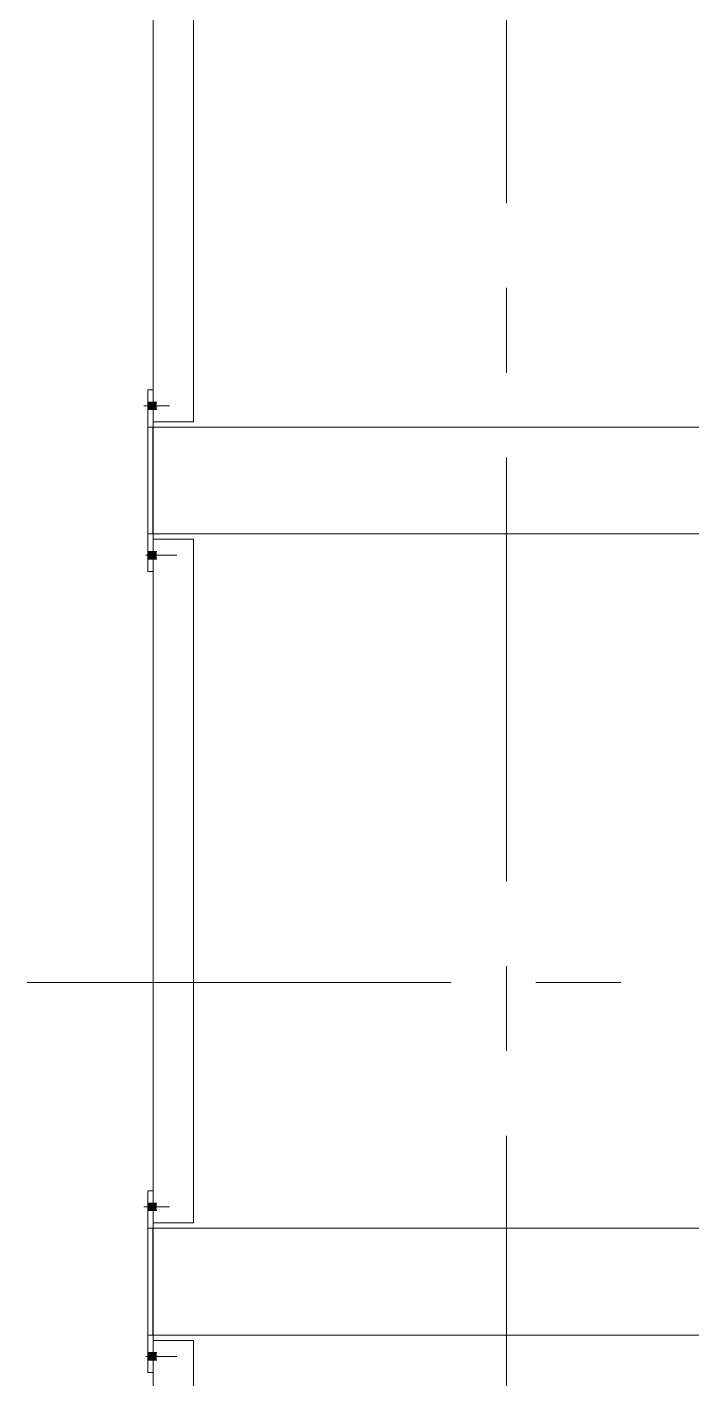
# Model space of a CAD drawing. Header units: millimetres. Extents: x -220592 to 404889, y -217665 to 38245.
# Drawn here: x -997.68 to -985.23, y -1309.71 to -1284.4 of the extents above; entities that cross this region are included whole.
import ezdxf

# ---------------------------------------------------------------- set-up
doc = ezdxf.new("R2010")
doc.units = ezdxf.units.MM
doc.linetypes.add('XKITLINE00', pattern=[0])
doc.layers.add('000 - 0_HIDE_OBJ_FRAMING_DEF_SUB_1', color=7, linetype='Continuous')
doc.layers.add('S-GRID', color=7, linetype='Continuous', lineweight=0)

# ---------------------------------------------------------------- blocks, each defined once
blk = doc.blocks.new('*A13469')
at = {"layer": 'S-GRID', "color": 7, "linetype": 'XKITLINE00', "lineweight": 0}
for p, q in [((-177.593349, 121.383905), (-177.593349, 129.321405)), ((-177.593349, 118.208905), (-177.593349, 119.796405)), ((-177.593349, 108.683905), (-177.593349, 116.621405)), ((-177.593349, 105.508905), (-177.593349, 107.096405)), ((-177.593349, 95.983905), (-177.593349, 103.921405))]:
    blk.add_line(p, q, dxfattribs=at)
blk = doc.blocks.new('*A13529')
at = {"layer": 'S-GRID', "color": 7, "linetype": 'XKITLINE00', "lineweight": 0}
for p, q in [((-186.567349, 106.790805), (-178.629849, 106.790805)), ((-177.042349, 106.790805), (-175.454849, 106.790805))]:
    blk.add_line(p, q, dxfattribs=at)
blk = doc.blocks.new('*A13530')
at = {"layer": '000 - 0_HIDE_OBJ_FRAMING_DEF_SUB_1', "color": 7, "linetype": 'XKITLINE00', "lineweight": 0}
for p, q in [((-183.453349, 100.088511), (-184.203349, 100.088511)), ((-184.203349, 100.088511), (-184.203349, 87.288511)), ((-183.453349, 100.088511), (-183.453349, 87.288511)), ((-183.453349, 87.288511), (-184.203349, 87.288511))]:
    blk.add_line(p, q, dxfattribs=at)
blk = doc.blocks.new('*A14055')
at = {"layer": '000 - 0_HIDE_OBJ_FRAMING_DEF_SUB_1', "color": 7, "linetype": 'XKITLINE00', "lineweight": 0}
for p, q in [((-183.453349, 130.088511), (-184.203349, 130.088511)), ((-184.203349, 130.088511), (-184.203349, 117.288511)), ((-183.453349, 130.088511), (-183.453349, 117.288511)), ((-183.453349, 117.288511), (-184.203349, 117.288511))]:
    blk.add_line(p, q, dxfattribs=at)
blk = doc.blocks.new('*A14108')
at = {"layer": '000 - 0_HIDE_OBJ_FRAMING_DEF_SUB_1', "color": 7, "linetype": 'XKITLINE00', "lineweight": 0}
for p, q in [((-184.211249, 117.188511), (-172.994673, 117.188511)), ((-184.211249, 115.188511), (-184.211249, 117.188511)), ((-172.972866, 117.188511), (-172.356761, 117.188511)), ((-172.340186, 117.188511), (-172.319607, 117.188511)), ((-171.648652, 117.188511), (-171.153485, 117.188511)), ((-184.211249, 115.188511), (-173.046746, 115.188511)), ((-173.025037, 115.188511), (-172.369788, 115.188511)), ((-171.648652, 115.188511), (-171.153485, 115.188511))]:
    blk.add_line(p, q, dxfattribs=at)
blk = doc.blocks.new('*A14109')
at = {"layer": '000 - 0_HIDE_OBJ_FRAMING_DEF_SUB_1', "color": 7, "linetype": 'XKITLINE00', "lineweight": 0}
for p, q in [((-184.211249, 102.188511), (-173.063106, 102.188511)), ((-184.211249, 100.188511), (-184.211249, 102.188511)), ((-173.048105, 102.188511), (-172.437081, 102.188511)), ((-171.648652, 102.188511), (-171.153365, 102.188511)), ((-184.211249, 100.188511), (-173.071965, 100.188511)), ((-173.050284, 100.188511), (-172.358942, 100.188511)), ((-171.648652, 100.188511), (-171.548605, 100.188511))]:
    blk.add_line(p, q, dxfattribs=at)
blk = doc.blocks.new('*A14110')
at = {"layer": '000 - 0_HIDE_OBJ_FRAMING_DEF_SUB_1', "color": 7, "linetype": 'XKITLINE00', "lineweight": 0}
for p, q in [((-183.453349, 115.088511), (-184.203349, 115.088511)), ((-184.203349, 115.088511), (-184.203349, 102.288511)), ((-183.453349, 115.088511), (-183.453349, 102.288511)), ((-183.453349, 102.288511), (-184.203349, 102.288511))]:
    blk.add_line(p, q, dxfattribs=at)
blk = doc.blocks.new('*A14161')
at = {"layer": '000 - 0_HIDE_OBJ_FRAMING_DEF_SUB_1'}
for points in [[(-184.303, 99.859), (-184.203, 99.859), (-184.203, 99.719), (-184.303, 99.719)], [(-184.303, 99.859), (-184.203, 99.859), (-184.203, 99.719), (-184.303, 99.719)], [(-184.203, 99.859), (-184.138, 99.859), (-184.138, 99.719), (-184.203, 99.719)], [(-184.203, 99.859), (-184.138, 99.859), (-184.138, 99.719), (-184.203, 99.719)]]:
    blk.add_hatch(color=7, dxfattribs=at).paths.add_polyline_path(points, flags=17)
at = {"layer": '000 - 0_HIDE_OBJ_FRAMING_DEF_SUB_1', "color": 7, "linetype": 'XKITLINE00', "lineweight": 0}
for p, q in [((-184.341, 99.789), (-183.762, 99.789)), ((-184.341, 99.789), (-183.762, 99.789)), ((-184.303, 99.859), (-184.203, 99.859)), ((-184.303, 99.859), (-184.203, 99.859)), ((-184.203, 99.859), (-184.138, 99.859)), ((-184.203, 99.859), (-184.138, 99.859)), ((-184.303, 99.719), (-184.203, 99.719)), ((-184.303, 99.719), (-184.203, 99.719)), ((-184.203, 99.719), (-184.138, 99.719)), ((-184.203, 99.719), (-184.138, 99.719))]:
    blk.add_line(p, q, dxfattribs=at)
blk = doc.blocks.new('*A14162')
at = {"layer": '000 - 0_HIDE_OBJ_FRAMING_DEF_SUB_1'}
for points in [[(-184.203, 102.519), (-184.303, 102.519), (-184.303, 102.659), (-184.203, 102.659)], [(-184.203, 102.519), (-184.303, 102.519), (-184.303, 102.659), (-184.203, 102.659)], [(-184.138, 102.519), (-184.203, 102.519), (-184.203, 102.659), (-184.138, 102.659)], [(-184.138, 102.519), (-184.203, 102.519), (-184.203, 102.659), (-184.138, 102.659)]]:
    blk.add_hatch(color=7, dxfattribs=at).paths.add_polyline_path(points, flags=17)
at = {"layer": '000 - 0_HIDE_OBJ_FRAMING_DEF_SUB_1', "color": 7, "linetype": 'XKITLINE00', "lineweight": 0}
for p, q in [((-184.383, 102.589), (-183.903, 102.589)), ((-184.383, 102.589), (-183.903, 102.589)), ((-184.303, 102.659), (-184.203, 102.659)), ((-184.303, 102.659), (-184.203, 102.659)), ((-184.203, 102.659), (-184.138, 102.659)), ((-184.203, 102.659), (-184.138, 102.659)), ((-184.303, 102.519), (-184.203, 102.519)), ((-184.303, 102.519), (-184.203, 102.519)), ((-184.203, 102.519), (-184.138, 102.519)), ((-184.203, 102.519), (-184.138, 102.519))]:
    blk.add_line(p, q, dxfattribs=at)
blk = doc.blocks.new('*A14163')
at = {"layer": '000 - 0_HIDE_OBJ_FRAMING_DEF_SUB_1', "color": 7, "linetype": 'XKITLINE00', "lineweight": 0}
for p, q in [((-184.203349, 102.888511), (-184.303349, 102.888511)), ((-184.303349, 102.888511), (-184.303349, 99.488511)), ((-184.203349, 102.288511), (-184.203349, 100.088511)), ((-184.303349, 102.188511), (-184.203349, 102.188511)), ((-184.203349, 100.188511), (-184.303349, 100.188511)), ((-184.303349, 99.488511), (-184.203349, 99.488511))]:
    blk.add_line(p, q, dxfattribs=at)
blk = doc.blocks.new('*A14164')
at = {"layer": '000 - 0_HIDE_OBJ_FRAMING_DEF_SUB_1'}
for points in [[(-184.303, 114.859), (-184.203, 114.859), (-184.203, 114.719), (-184.303, 114.719)], [(-184.303, 114.859), (-184.203, 114.859), (-184.203, 114.719), (-184.303, 114.719)], [(-184.203, 114.859), (-184.138, 114.859), (-184.138, 114.719), (-184.203, 114.719)], [(-184.203, 114.859), (-184.138, 114.859), (-184.138, 114.719), (-184.203, 114.719)]]:
    blk.add_hatch(color=7, dxfattribs=at).paths.add_polyline_path(points, flags=17)
at = {"layer": '000 - 0_HIDE_OBJ_FRAMING_DEF_SUB_1', "color": 7, "linetype": 'XKITLINE00', "lineweight": 0}
for p, q in [((-184.341, 114.789), (-183.762, 114.789)), ((-184.341, 114.789), (-183.762, 114.789)), ((-184.303, 114.859), (-184.203, 114.859)), ((-184.303, 114.859), (-184.203, 114.859)), ((-184.303, 114.719), (-184.203, 114.719)), ((-184.303, 114.719), (-184.203, 114.719)), ((-184.203, 114.859), (-184.138, 114.859)), ((-184.203, 114.859), (-184.138, 114.859)), ((-184.203, 114.719), (-184.138, 114.719)), ((-184.203, 114.719), (-184.138, 114.719))]:
    blk.add_line(p, q, dxfattribs=at)
blk = doc.blocks.new('*A14165')
at = {"layer": '000 - 0_HIDE_OBJ_FRAMING_DEF_SUB_1'}
for points in [[(-184.203, 117.519), (-184.303, 117.519), (-184.303, 117.659), (-184.203, 117.659)], [(-184.203, 117.519), (-184.303, 117.519), (-184.303, 117.659), (-184.203, 117.659)], [(-184.138, 117.519), (-184.203, 117.519), (-184.203, 117.659), (-184.138, 117.659)], [(-184.138, 117.519), (-184.203, 117.519), (-184.203, 117.659), (-184.138, 117.659)]]:
    blk.add_hatch(color=7, dxfattribs=at).paths.add_polyline_path(points, flags=17)
at = {"layer": '000 - 0_HIDE_OBJ_FRAMING_DEF_SUB_1', "color": 7, "linetype": 'XKITLINE00', "lineweight": 0}
for p, q in [((-184.383, 117.589), (-183.903, 117.589)), ((-184.383, 117.589), (-183.903, 117.589)), ((-184.303, 117.659), (-184.203, 117.659)), ((-184.303, 117.659), (-184.203, 117.659)), ((-184.303, 117.519), (-184.203, 117.519)), ((-184.303, 117.519), (-184.203, 117.519)), ((-184.203, 117.659), (-184.138, 117.659)), ((-184.203, 117.659), (-184.138, 117.659)), ((-184.203, 117.519), (-184.138, 117.519)), ((-184.203, 117.519), (-184.138, 117.519))]:
    blk.add_line(p, q, dxfattribs=at)
blk = doc.blocks.new('*A14166')
at = {"layer": '000 - 0_HIDE_OBJ_FRAMING_DEF_SUB_1', "color": 7, "linetype": 'XKITLINE00', "lineweight": 0}
for p, q in [((-184.203349, 117.888511), (-184.303349, 117.888511)), ((-184.303349, 117.888511), (-184.303349, 114.488511)), ((-184.203349, 117.288511), (-184.203349, 115.088511)), ((-184.303349, 117.188511), (-184.203349, 117.188511)), ((-184.203349, 115.188511), (-184.303349, 115.188511)), ((-184.303349, 114.488511), (-184.203349, 114.488511))]:
    blk.add_line(p, q, dxfattribs=at)

msp = doc.modelspace()

# ---------------------------------------------------------------- block references
at = {"color": 7, "lineweight": 0}
for name in ['*A13469', '*A14055', '*A14166', '*A14165', '*A14108', '*A14110', '*A14164', '*A13529', '*A14163', '*A14162', '*A14109', '*A13530', '*A14161']:
    msp.add_blockref(name, (-811.109, -1409.08), dxfattribs=at)

doc.saveas('drawing.dxf')
